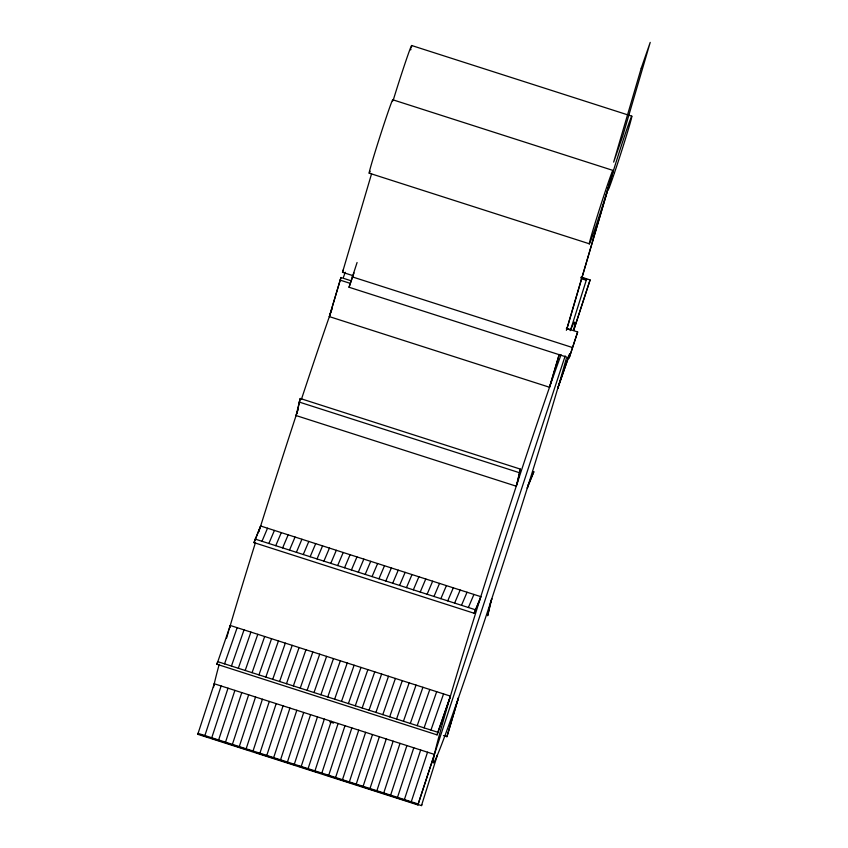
<?xml version="1.0" encoding="UTF-8"?>
<svg xmlns="http://www.w3.org/2000/svg" width="848" height="848" viewBox="0 0 848 848"><rect width="100%" height="100%" fill="white"/><g stroke="black" fill="none" stroke-linecap="round" stroke-linejoin="round"><path stroke-width="1.27" d="M197.785 734.304L197.997 733.34L418.149 803.978L417.937 804.943L197.785 734.304L214.258 683.764L434.42 754.413L417.937 804.943M214.046 684.728L214.258 683.764M296.079 415.552L300.234 398.475L520.386 469.114L517.407 482.65L516.241 486.19L296.079 415.552L297.245 412.011M297.521 410.782L300.234 398.475M516.241 486.19L520.386 469.114M590.102 279.925L573.63 330.466L590.102 279.925L581.304 277.095M216.918 664.249L217.682 661.641L437.844 732.28L437.08 734.887L216.918 664.249L230.274 625.474L450.436 696.113L437.08 734.887M229.511 628.082L230.274 625.474M559.288 354.464L549.515 387.26L329.353 316.611L340.97 277.519L351.295 280.836M340.97 277.519L329.353 316.611M352.567 275.536L342.507 272.303L371.562 173.829M566.337 328.335L577.658 331.96L569.199 357.898L349.037 287.249L357.082 262.509M446.917 736.7L458.535 697.618L446.917 736.7L443.472 735.598M549.515 387.26L559.129 354.528M566.369 330.338L609.5 183.899L566.899 329.013M569.199 357.898L577.658 331.96M253.987 542.614L260.654 526.004L480.805 596.653L479.692 600.204L474.149 613.263L253.987 542.614L260.654 526.004M474.149 613.263L480.805 596.653M414.598 803.395L421.477 805.6L437.451 754.964L437.049 755.897M566.824 328.695L570.598 329.904L586.572 279.278L580.838 277.434M204.877 735.545L221.137 685.968M211.756 737.749L228.017 688.184M218.636 739.954L234.896 690.389M225.515 742.17L241.775 692.593M232.394 744.374L248.665 694.798M239.274 746.579L255.545 697.014M246.153 748.795L262.424 699.218M253.033 750.999L269.304 701.423M259.912 753.204L276.183 703.628M266.791 755.409L283.062 705.843M273.671 757.624L289.942 708.048M280.55 759.829L296.821 710.253M287.43 762.034L303.701 712.458M294.309 764.239L310.58 714.673M301.199 766.454L317.459 716.878M308.078 768.659L324.339 719.083M314.958 770.864L331.218 721.298M321.837 773.069L338.098 723.503M328.717 775.284L344.977 725.708M335.596 777.489L351.856 727.913M342.475 779.694L358.736 730.128M349.355 781.909L365.615 732.333M356.234 784.114L372.495 734.538M363.114 786.319L379.374 736.742M369.993 788.523L386.264 738.958M376.872 790.739L393.143 741.163M383.752 792.944L400.023 743.367M390.631 795.148L406.902 745.572M397.511 797.353L413.782 747.788M404.39 799.569L420.661 749.992M411.269 801.773L427.54 752.197M418.149 803.978L565.181 355.895M342.507 272.303L343.408 269.728M349.037 287.249L354.019 272.939M224.561 663.846L237.154 627.679M231.44 666.051L244.033 629.884M238.32 668.256L250.913 632.099M245.199 670.471L257.792 634.304M252.079 672.676L264.671 636.509M258.958 674.881L271.551 638.724M265.837 677.086L278.441 640.929M272.727 679.301L285.32 643.134M279.607 681.506L292.2 645.339M286.486 683.711L299.079 647.554M293.366 685.915L305.958 649.759M300.245 688.131L312.838 651.964M307.124 690.336L319.717 654.168M314.004 692.54L326.597 656.384M320.883 694.756L333.476 658.589M327.763 696.961L340.355 660.793M334.642 699.165L347.235 662.998M341.521 701.37L354.114 665.214M348.401 703.586L360.994 667.418M355.28 705.79L367.873 669.623M362.16 707.995L374.752 671.839M369.039 710.2L381.632 674.043M375.918 712.415L388.511 676.248M382.798 714.62L395.391 678.453M389.677 716.825L402.27 680.668M396.557 719.03L409.16 682.873M403.447 721.245L416.039 685.078M410.326 723.45L422.919 687.283M417.205 725.655L429.798 689.498M424.085 727.87L436.678 691.703M430.964 730.075L443.557 693.908M437.844 732.28L450.436 696.113M569.665 353.722L557.613 388.755L569.771 353.839M261.99 541.278L267.533 528.209M268.869 543.483L274.413 530.424M275.748 545.688L281.292 532.629M282.628 547.903L288.172 534.834M289.507 550.108L295.051 537.038M296.387 552.313L301.93 539.254M303.266 554.518L308.81 541.459M310.145 556.733L315.689 543.663M317.025 558.938L322.569 545.868M323.904 561.143L329.448 548.084M330.784 563.348L336.327 550.288M337.663 565.563L343.207 552.493M344.542 567.768L350.086 554.709M351.422 569.973L356.966 556.913M358.301 572.177L363.845 559.118M365.181 574.393L370.735 561.323M372.06 576.598L377.614 563.538M378.939 578.802L384.494 565.743M385.819 581.018L391.373 567.948M392.698 583.223L398.253 570.153M399.588 585.427L405.132 572.368M406.468 587.632L412.011 574.573M413.347 589.848L418.891 576.778M420.226 592.052L425.77 578.983M427.106 594.257L432.65 581.198M433.985 596.462L439.529 583.403M440.865 598.677L446.408 585.608M447.744 600.882L453.288 587.823M586.572 279.278L586.18 280.211L581.145 278.589M454.623 603.087L460.167 590.028M570.598 329.904L570.99 328.971M461.503 605.302L467.047 592.233M468.382 607.507L473.926 594.437M421.477 805.6L421.869 804.667M411.63 45.506L631.792 116.155M392.741 99.757L612.903 170.395A38.552 0.954 -72.2 0 1 595.561 227.126A38.552 0.954 -72.2 0 1 594.914 223.724A38.552 0.954 -72.2 0 1 612.945 170.448M369.219 173.162L589.381 243.8M352.1 276.819L572.262 347.457M340.08 280.105L350.139 283.338M299.068 402.016L519.23 472.654M255.1 539.063L475.262 609.712M329.787 721.871L333.561 723.079M201.315 734.951L207.05 736.795M211.64 738.269L220.809 741.216M221.953 741.576L228.833 743.781M229.978 744.152L234.567 745.625M235.712 745.996L249.471 750.406M256.35 752.621L263.23 754.826M264.385 755.197L275.844 758.875M276.999 759.236L289.613 763.285M290.758 763.656L294.192 764.758M298.782 766.232L310.251 769.91M311.396 770.281L318.276 772.486M325.155 774.69L332.034 776.906M333.179 777.266L344.648 780.944M345.793 781.315L352.673 783.52M353.817 783.891L358.407 785.365M359.552 785.736L366.431 787.94M367.576 788.311L379.045 791.99M380.19 792.35L387.07 794.565M388.225 794.926L392.804 796.399M393.949 796.77L400.839 798.975M401.984 799.346L413.442 803.024M570.28 330.656A231.281 5.724 -72.2 0 1 573.736 329.978M566.369 358.312A231.281 5.724 -72.2 0 1 461.566 688.862A231.281 5.724 -72.2 0 1 454.083 683.785A231.281 5.724 -72.2 0 1 561.079 354.708M213.484 687.474A231.281 5.724 -72.2 0 1 219.219 664.281M226.564 638.194A231.281 5.724 -72.2 0 1 228.589 631.219M228.939 630.022A231.281 5.724 -72.2 0 1 255.449 542.635M258.831 531.823A231.281 5.724 -72.2 0 1 296.27 414.99M296.662 413.782A231.281 5.724 -72.2 0 1 298.252 408.937M301.411 399.366A231.281 5.724 -72.2 0 1 332.024 308.969M343.44 277.211A231.281 5.724 -72.2 0 1 345.295 272.272M370.141 171.254A38.552 0.954 -72.2 0 1 379.872 136.793A38.552 0.954 -72.2 0 1 392.507 101.442M393.228 100.191A38.552 0.954 -72.2 0 1 406.51 59.074A38.552 0.954 -72.2 0 1 411.397 47.202M410.983 48.855A38.552 0.954 -72.2 0 1 410.718 49.884M490.642 602.218L487.653 615.754L491.808 598.677L490.642 602.218M641.226 68.232L613.655 162.116L622.655 136.284L650.215 42.4L641.226 68.232M528.346 484.674L527.233 488.225L533.901 471.615L528.346 484.674M614.45 172.886A38.552 0.954 -72.2 0 0 631.834 116.208A38.552 0.954 -72.2 0 0 613.804 169.483A38.552 0.954 -72.2 0 0 614.45 172.886"/></g></svg>
